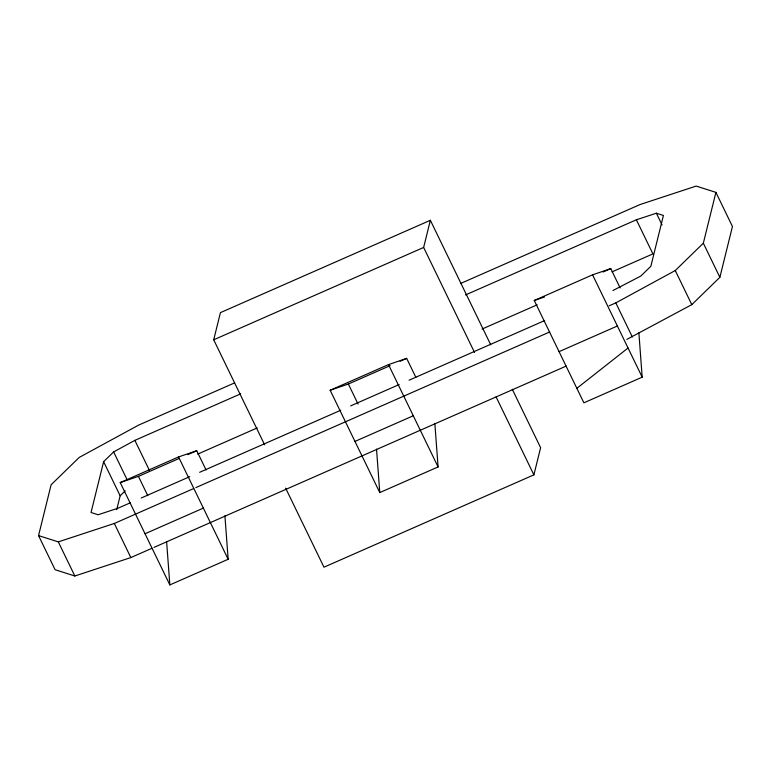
<?xml version="1.0" encoding="UTF-8"?>
<svg xmlns="http://www.w3.org/2000/svg" width="771" height="771" viewBox="0 0 771 771"><rect width="100%" height="100%" fill="white"/><g stroke="black" fill="none" stroke-linecap="round" stroke-linejoin="round"><path stroke-width="1.16" d="M151.791 548.364L130.848 557.568L74.845 576.004L55.088 569.711L38.55 535.604L51.127 484.766L79.201 457.444L138.655 425.091L234.548 382.908M240.677 393.827L134.867 440.366L113.636 451.922L103.613 461.684L91.036 512.513L98.09 514.758L118.088 508.176L130.212 502.846M116.72 509.66L120.151 495.792L125.162 490.915M264.636 444.828L213.702 339.789L220.429 312.631L430.363 220.294L490.741 344.82M474.56 352.492L423.636 247.452L430.363 220.294M285.636 488.139L323.965 567.186L533.889 474.859L540.616 447.691L512.262 389.22M609.196 305.788L615.807 302.887L675.261 270.534L703.335 243.202L715.912 192.374L696.155 186.081L640.152 204.508L460.499 283.526M626.833 339.413L691.799 304.641L719.873 277.309L732.45 226.481L715.912 192.374M576.853 388.324L628.047 348M213.702 339.789L423.636 247.452M465.53 294.936L636.374 219.793L656.372 213.21L663.426 215.456L650.849 266.284L640.826 276.047L612.974 290.513M224.91 515.789L228.158 559.274L169.842 584.919L120.228 482.588L178.544 456.943L196.74 450.717L206.098 470.021M434.844 423.452L438.092 466.937L379.775 492.582L330.161 390.251L388.478 364.606L406.664 358.38L415.858 377.327M638.86 332.513L642.185 377.164L583.878 402.819L534.255 300.488L592.571 274.833L610.767 268.607L620.125 287.92M120.228 482.588L138.423 476.362L179.132 458.456M187.931 454.591L196.74 450.717M330.161 390.251L348.357 384.025L390.165 365.637M400.062 361.281L406.664 358.38M603.067 271.999L610.767 268.607M197.704 454.119L257.225 427.934M482.068 329.044L537.185 304.805M612.126 271.835L652.912 253.9L636.374 219.793M141.238 497.999L189.733 476.671M199.65 472.305L340.734 410.249M350.651 405.893L399.147 384.556M409.073 380.199L544.644 320.572M38.55 535.604L58.307 541.888L114.31 523.461L193.666 488.554M195.873 487.59L549.675 331.973M145.035 533.754L203.351 508.108M354.968 441.417L413.285 415.771M559.071 351.653L617.378 325.998M153.988 547.391L566.213 366.08M534.255 300.488L544.49 296.98M703.335 243.202L719.873 277.309M656.372 213.21L662.058 224.93M675.261 270.534L691.799 304.641M615.807 302.887L632.345 336.994M592.571 274.833L642.185 377.164M496.09 396.892L533.889 474.859M388.478 364.606L438.092 466.937M348.357 384.025L358.052 404.033M178.544 456.943L228.158 559.274M134.867 440.366L149.343 470.214M138.423 476.362L147.781 495.676M113.636 451.922L127.08 479.639M103.613 461.684L120.151 495.792M114.31 523.461L130.848 557.568M58.307 541.888L74.845 576.004M376.527 449.108L379.775 492.582M166.603 541.435L169.842 584.919"/></g></svg>
